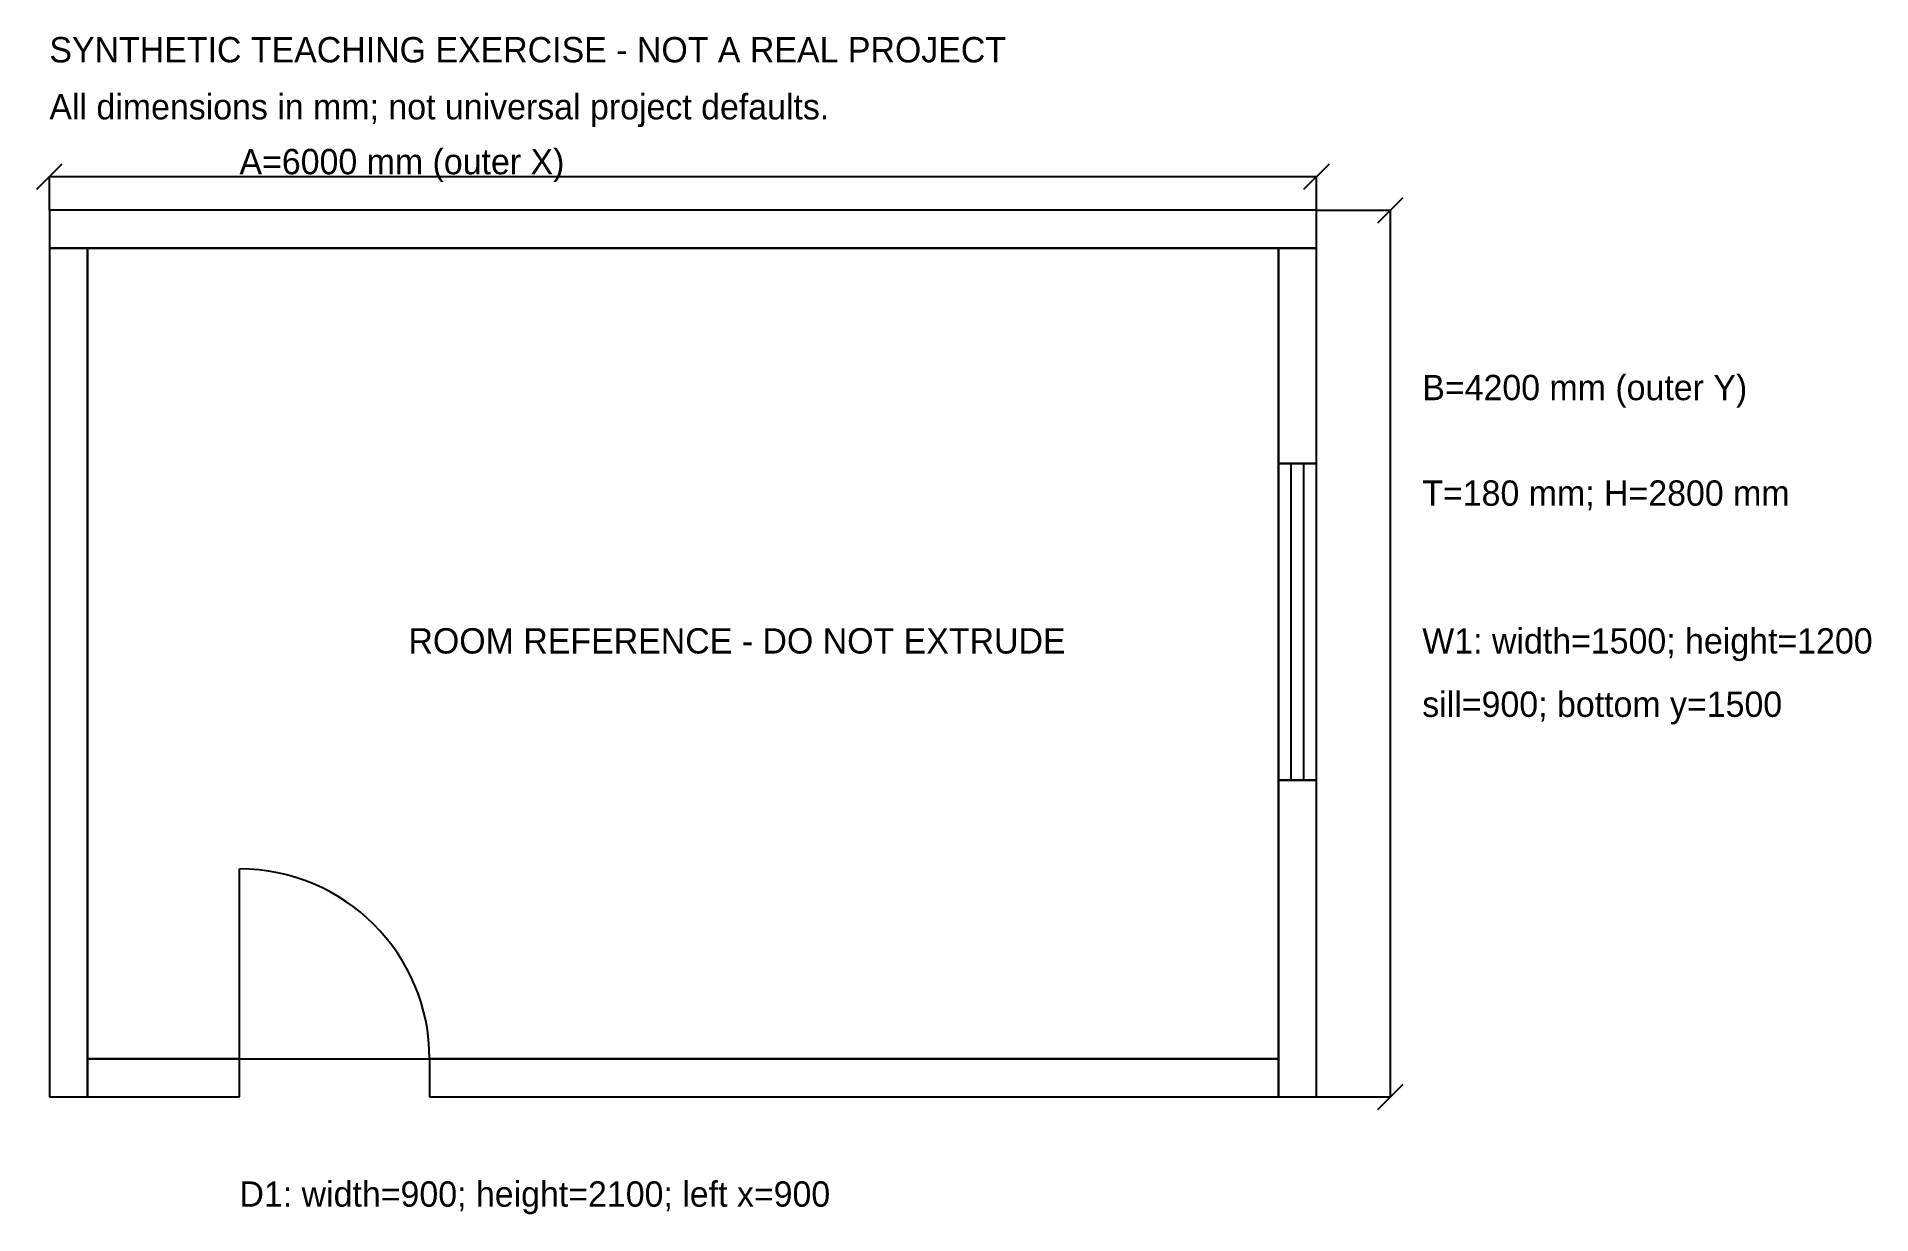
# Model space of a CAD drawing. Header units: millimetres. Extents: x -60 to 8626, y -556 to 5022.
import ezdxf

# ---------------------------------------------------------------- set-up
doc = ezdxf.new("R2010")
doc.units = ezdxf.units.MM
for name, color, linetype in [('ANNOTATION', 3, 'Continuous'), ('DOOR_SYMBOL', 30, 'Continuous'), ('ROOM_REFERENCE', 8, 'Continuous'), ('WALL', 7, 'Continuous'), ('WINDOW_SYMBOL', 4, 'Continuous')]:
    doc.layers.add(name, color=color, linetype=linetype)

msp = doc.modelspace()

# ---------------------------------------------------------------- linework, layer by layer
at = {"layer": 'ANNOTATION'}
for p, q in [((-60, 4300), (60, 4420)), ((0, 4200), (0, 4360)), ((0, 4360), (6000, 4360)), ((5940, 4300), (6060, 4420)), ((6000, 4200), (6000, 4360)), ((6290, 4140), (6410, 4260)), ((6000, 4200), (6350, 4200)), ((6350, 0), (6350, 4200)), ((6000, 0), (6350, 0)), ((6290, -60), (6410, 60))]:
    msp.add_line(p, q, dxfattribs=at)
at = {"layer": 'DOOR_SYMBOL'}
msp.add_line((900, 180), (900, 1080), dxfattribs=at)
msp.add_arc((900, 180), 900, 0, 90, dxfattribs=at)
at = {"layer": 'ROOM_REFERENCE'}
for p, q in [((5820, 4020), (180, 4020)), ((180, 4020), (180, 180)), ((5820, 180), (5820, 4020)), ((180, 180), (5820, 180))]:
    msp.add_line(p, q, dxfattribs=at)
at = {"layer": 'WALL'}
for p, q in [((6000, 4200), (0, 4200)), ((0, 4200), (0, 4020)), ((6000, 4020), (6000, 4200)), ((0, 4020), (6000, 4020)), ((180, 4020), (0, 4020)), ((0, 4020), (0, 0)), ((180, 0), (180, 4020)), ((6000, 4020), (5820, 4020)), ((5820, 4020), (5820, 3000)), ((6000, 3000), (6000, 4020)), ((5820, 3000), (6000, 3000)), ((6000, 1500), (5820, 1500)), ((5820, 1500), (5820, 0)), ((6000, 0), (6000, 1500)), ((900, 180), (180, 180)), ((180, 180), (180, 0)), ((900, 0), (900, 180)), ((5820, 180), (1800, 180)), ((1800, 180), (1800, 0)), ((5820, 0), (5820, 180)), ((0, 0), (180, 0)), ((180, 0), (900, 0)), ((1800, 0), (5820, 0)), ((5820, 0), (6000, 0))]:
    msp.add_line(p, q, dxfattribs=at)
at = {"layer": 'WINDOW_SYMBOL'}
for p, q in [((6000, 3000), (5820, 3000)), ((5820, 3000), (5820, 1500)), ((5880, 1500), (5880, 3000)), ((5940, 1500), (5940, 3000)), ((6000, 1500), (6000, 3000)), ((5820, 1500), (6000, 1500))]:
    msp.add_line(p, q, dxfattribs=at)

# ---------------------------------------------------------------- texts
at = {"layer": 'ANNOTATION'}
for s, p in [('SYNTHETIC TEACHING EXERCISE - NOT A REAL PROJECT', (0, 4900)), ('All dimensions in mm; not universal project defaults.', (0, 4630)), ('A=6000 mm (outer X)', (900, 4370)), ('B=4200 mm (outer Y)', (6500, 3300)), ('T=180 mm; H=2800 mm', (6500, 2800)), ('ROOM REFERENCE - DO NOT EXTRUDE', (1700, 2100)), ('W1: width=1500; height=1200', (6500, 2100)), ('sill=900; bottom y=1500', (6500, 1800)), ('D1: width=900; height=2100; left x=900', (900, -520))]:
    msp.add_text(s, height=120, dxfattribs=at).set_placement(p)

doc.saveas('drawing.dxf')
